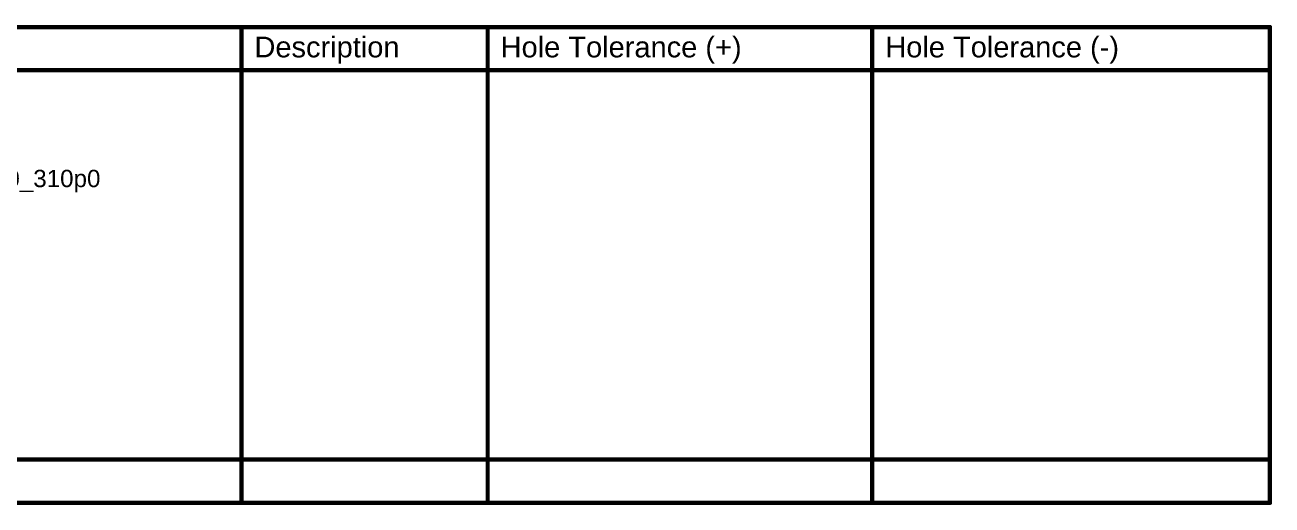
# Model space of a CAD drawing. Header units: inches. Extents: x -30 to 282, y -86 to 78.
# Drawn here: x 172.4 to 282.2, y 35.8 to 78.1 of the extents above; entities that cross this region are included whole.
import ezdxf

# ---------------------------------------------------------------- set-up
doc = ezdxf.new("R2010")
doc.units = ezdxf.units.IN
doc.layers.add('Drill Drawing', color=1, linetype='Continuous')
doc.styles.add('Arial', font='', dxfattribs={"height": 0.2})
doc.styles.get('Arial').set_extended_font_data('Arial')

msp = doc.modelspace()

# ---------------------------------------------------------------- linework, layer by layer
at = {"layer": 'Drill Drawing', "const_width": 0.381}
for points in [[(-28.38, 77.92), (282.02, 77.92)], [(191.45, 36.01), (191.45, 77.92)], [(213.13, 36.01), (213.13, 77.92)], [(247, 36.01), (247, 77.92)], [(282.02, 36.01), (282.02, 77.92)], [(-28.38, 74.11), (282.02, 74.11)], [(-28.38, 39.82), (282.02, 39.82)], [(-28.38, 36.01), (282.02, 36.01)]]:
    msp.add_lwpolyline(points, dxfattribs=at)
at = {"layer": 'Drill Drawing', "const_width": 0.191}
for points in [[(191.35, 77.92, 1), (191.54, 77.92, 1)], [(213.04, 77.92, 1), (213.23, 77.92, 1)], [(246.91, 77.92, 1), (247.1, 77.92, 1)], [(281.93, 77.92, 1), (282.12, 77.92, 1)], [(281.93, 77.92, 1), (282.12, 77.92, 1)], [(281.93, 74.11, 1), (282.12, 74.11, 1)], [(281.93, 39.82, 1), (282.12, 39.82, 1)], [(191.35, 36.01, 1), (191.54, 36.01, 1)], [(213.04, 36.01, 1), (213.23, 36.01, 1)], [(246.91, 36.01, 1), (247.1, 36.01, 1)], [(281.93, 36.01, 1), (282.12, 36.01, 1)], [(281.93, 36.01, 1), (282.12, 36.01, 1)]]:
    msp.add_lwpolyline(points, format="xyb", close=True, dxfattribs=at)

# ---------------------------------------------------------------- texts
at = {"layer": 'Drill Drawing', "style": 'Arial'}
for s, height, p in [('Description', 1.8288, (192.59, 75.25)), ('Hole Tolerance (+)', 1.8288, (214.27, 75.25)), ('Hole Tolerance (-)', 1.8288, (248.15, 75.25)), ('r150_300h100_240r75m160_310mx160_310p0', 1.524, (133.93, 63.82))]:
    msp.add_text(s, height=height, dxfattribs=at).set_placement(p)

doc.saveas('drawing.dxf')
